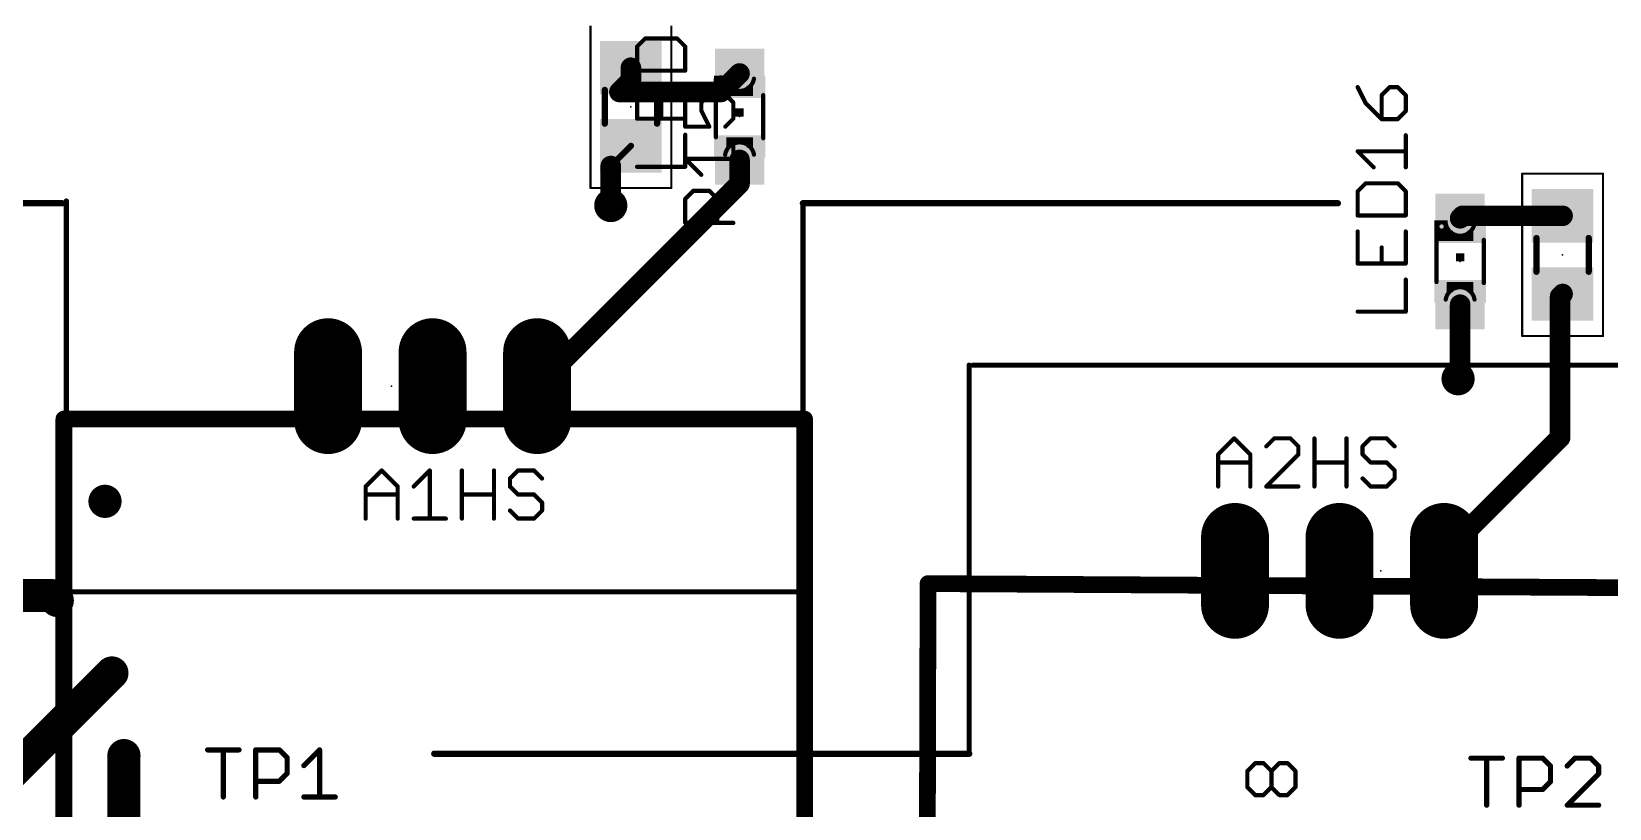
# Model space of a CAD drawing. Extents: x -18 to 155, y -13 to 99.
# Drawn here: x 94.22 to 132.56, y 49.54 to 68.42 of the extents above; entities that cross this region are included whole.
import ezdxf

# ---------------------------------------------------------------- set-up
doc = ezdxf.new("R2010")
doc.units = 0
for name, color, linetype in [('1', 22, 'CONTINUOUS'), ('17', 82, 'CONTINUOUS'), ('18', 82, 'CONTINUOUS'), ('21', 253, 'CONTINUOUS'), ('23', 7, 'CONTINUOUS'), ('25', 253, 'CONTINUOUS'), ('39', 22, 'CONTINUOUS'), ('51', 253, 'CONTINUOUS')]:
    doc.layers.add(name, color=color, linetype=linetype)

# ---------------------------------------------------------------- blocks, each defined once
blk = doc.blocks.new('LONGP100')
at = {"const_width": 1}
blk.add_lwpolyline([(-0.5, 0), (0.5, 0)], dxfattribs=at)
at = {"const_width": 0.5}
for points in [[(-0.5, 0.25, 1), (-0.5, -0.25)], [(0.5, -0.25, 1), (0.5, 0.25)]]:
    blk.add_lwpolyline(points, format="xyb", dxfattribs=at)
blk = doc.blocks.new('RECT')
blk.add_solid([(-0.5, -0.5), (0.5, -0.5), (-0.5, 0.5), (0.5, 0.5)])
blk = doc.blocks.new('ROUNDV')
at = {"const_width": 0.5}
blk.add_lwpolyline([(0, -0.25, 1), (0, 0.25, 1), (0, -0.25)], format="xyb", dxfattribs=at)

msp = doc.modelspace()

# ---------------------------------------------------------------- linework, layer by layer
at = {"layer": '1'}
for points, const_width in [([(108.78, 67.23), (108.78, 67.54)], 0.5), ([(111.42, 67.4), (110.97, 66.95)], 0.5), ([(108.5, 66.95), (108.78, 67.23)], 0.5), ([(110.97, 66.95), (108.5, 66.95)], 0.5), ([(108.78, 65.64), (108.29, 65.15)], 0.1524), ([(108.29, 65.15), (108.29, 64.19)], 0.5), ([(111.42, 64.72), (111.42, 65.3)], 0.5), ([(106.5, 59.8), (111.42, 64.72)], 0.5), ([(128.93, 63.88), (128.99, 63.94)], 0.5), ([(128.99, 63.94), (131.42, 63.94)], 0.5), ([(131.42, 62.04), (131.36, 61.98)], 0.5), ([(131.36, 61.98), (131.36, 58.55)], 0.5), ([(128.93, 60.03), (128.93, 61.78)], 0.5), ([(128.88, 59.98), (128.93, 60.03)], 0.5), ([(113, 59), (95, 59)], 0.4064), ([(95, 59), (95, 17.6)], 0.4064), ([(113, 17.6), (113, 59)], 0.4064), ([(131.36, 58.55), (128.54, 55.73)], 0.5), ([(128.54, 55.73), (128.54, 55.31)], 0.5), ([(92.76, 54.71), (94.72, 54.71)], 0.8), ([(94.72, 54.71), (94.84, 54.59)], 0.8), ([(115.9, 17.7), (116, 55)], 0.4064), ([(116, 55), (133.1, 54.9)], 0.4064), ([(93.71, 50.37), (96.168, 52.828)], 0.8), ([(96.46, 50.82), (96.46, 47.38)], 0.8)]:
    msp.add_lwpolyline(points, dxfattribs=dict(at, const_width=const_width))
for points, const_width in [([(108.905, 67.54, 1), (108.655, 67.54)], 0.25), ([(111.5084, 67.3116, 1), (111.3316, 67.4884)], 0.25), ([(108.5, 67.075, 1), (108.5, 66.825)], 0.25), ([(108.4116, 67.0384, 1), (108.5884, 66.8616)], 0.25), ([(108.655, 67.23, 1), (108.905, 67.23)], 0.25), ([(108.8684, 67.1416, 1), (108.6916, 67.3184)], 0.25), ([(110.8816, 67.0384, 1), (111.0584, 66.8616)], 0.25), ([(110.97, 66.825, 1), (110.97, 67.075)], 0.25), ([(108.8069, 65.6131, 1), (108.7531, 65.6669)], 0.0762), ([(108.415, 65.15, 1), (108.165, 65.15)], 0.25), ([(108.2631, 65.1769, 1), (108.3169, 65.1231)], 0.0762), ([(111.545, 65.3, 1), (111.295, 65.3)], 0.25), ([(111.295, 64.72, 1), (111.545, 64.72)], 0.25), ([(111.5084, 64.6316, 1), (111.3316, 64.8084)], 0.25), ([(108.165, 64.19, 1), (108.415, 64.19)], 0.25), ([(128.8416, 63.9684, 1), (129.0184, 63.7916)], 0.25), ([(128.99, 64.065, 1), (128.99, 63.815)], 0.25), ([(129.0784, 63.8516, 1), (128.9016, 64.0284)], 0.25), ([(131.42, 63.815, 1), (131.42, 64.065)], 0.25), ([(131.485, 61.98, 1), (131.235, 61.98)], 0.25), ([(131.2716, 62.0684, 1), (131.4484, 61.8916)], 0.25), ([(131.5084, 61.9516, 1), (131.3316, 62.1284)], 0.25), ([(129.055, 61.78, 1), (128.805, 61.78)], 0.25), ([(129.0184, 59.9416, 1), (128.8416, 60.1184)], 0.25), ([(106.4116, 59.8884, 1), (106.5884, 59.7116)], 0.25), ([(128.7916, 60.0684, 1), (128.9684, 59.8916)], 0.25), ([(128.805, 60.03, 1), (129.055, 60.03)], 0.25), ([(95, 59.1016, 1), (95, 58.8984)], 0.2032), ([(95.1016, 59, 1), (94.8984, 59)], 0.2032), ([(113.1016, 59, 1), (112.8984, 59)], 0.2032), ([(113, 58.8984, 1), (113, 59.1016)], 0.2032), ([(131.235, 58.55, 1), (131.485, 58.55)], 0.25), ([(131.4484, 58.4616, 1), (131.2716, 58.6384)], 0.25), ([(128.665, 55.73, 1), (128.415, 55.73)], 0.25), ([(128.4516, 55.8184, 1), (128.6284, 55.6416)], 0.25), ([(128.415, 55.31, 1), (128.665, 55.31)], 0.25), ([(94.8614, 54.8514, 1), (94.5786, 54.5686)], 0.4), ([(94.6986, 54.4486, 1), (94.9814, 54.7314)], 0.4), ([(94.72, 54.51, 1), (94.72, 54.91)], 0.4), ([(116.1016, 54.9997, 1), (115.8984, 55.0003)], 0.2032), ([(116.0006, 55.1016, 1), (115.9994, 54.8984)], 0.2032), ([(96.3095, 52.6866, 1), (96.0266, 52.9695)], 0.4), ([(96.66, 50.82, 1), (96.26, 50.82)], 0.4)]:
    msp.add_lwpolyline(points, format="xyb", dxfattribs=dict(at, const_width=const_width))
at = {"layer": '21'}
for points, const_width in [([(94.959, 64.245), (81.959, 64.245)], 0.1524), ([(95.06, 54.8), (95.06, 64.3)], 0.127), ([(125.959, 64.245), (112.959, 64.245)], 0.1524), ([(112.96, 54.8), (112.96, 64.198)], 0.127), ([(117, 60.31), (117, 50.912)], 0.127), ([(117.1, 60.31), (134.9, 60.31)], 0.127), ([(112.86, 54.8), (95.06, 54.8)], 0.127), ([(104.001, 50.865), (117.001, 50.865)], 0.1524)]:
    msp.add_lwpolyline(points, dxfattribs=dict(at, const_width=const_width))
for points, const_width in [([(94.959, 64.2069, 1), (94.959, 64.2831)], 0.0762), ([(95.0918, 64.3, 1), (95.0282, 64.3)], 0.0635), ([(112.959, 64.2831, 1), (112.959, 64.2069)], 0.0762), ([(112.9918, 64.198, 1), (112.9283, 64.198)], 0.0635), ([(125.959, 64.2069, 1), (125.959, 64.2831)], 0.0762), ([(117.0318, 60.31, 1), (116.9682, 60.31)], 0.0635), ([(117.1, 60.3418, 1), (117.1, 60.2782)], 0.0635), ([(95.0282, 54.8, 1), (95.0918, 54.8)], 0.0635), ([(95.06, 54.8318, 1), (95.06, 54.7683)], 0.0635), ([(112.86, 54.7683, 1), (112.86, 54.8318)], 0.0635), ([(112.9283, 54.8, 1), (112.9918, 54.8)], 0.0635), ([(104.001, 50.9031, 1), (104.001, 50.8269)], 0.0762), ([(116.9682, 50.912, 1), (117.0318, 50.912)], 0.0635), ([(117.001, 50.8269, 1), (117.001, 50.9031)], 0.0762)]:
    msp.add_lwpolyline(points, format="xyb", dxfattribs=dict(at, const_width=const_width))
at = {"layer": '23'}
for p in [(108.78, 66.59), (111.42, 66.35), (131.42, 62.99), (128.93, 62.83), (102.96, 59.8), (127, 55.31)]:
    msp.add_point(p, dxfattribs=at)
at = {"layer": '25'}
for points, const_width in [([(109.1247, 68.2492), (108.9298, 68.0543)], 0.1016), ([(109.9043, 68.2492), (109.1247, 68.2492)], 0.1016), ([(110.0992, 68.0543), (109.9043, 68.2492)], 0.1016), ([(108.9298, 68.0543), (108.9298, 67.4696)], 0.1016), ([(110.0992, 67.4696), (110.0992, 68.0543)], 0.1016), ([(108.9298, 67.4696), (110.0992, 67.4696)], 0.1016), ([(108.9298, 67.0798), (108.9298, 66.3002)], 0.1016), ([(110.0992, 66.3002), (110.0992, 67.0798)], 0.1016), ([(126.4398, 67.068), (126.6347, 66.6782)], 0.1016), ([(127.2194, 67.068), (127.0245, 66.8731)], 0.1016), ([(127.4143, 67.068), (127.2194, 67.068)], 0.1016), ([(127.6092, 66.8731), (127.4143, 67.068)], 0.1016), ([(109.5145, 66.3002), (109.5145, 66.69)], 0.1016), ([(110.0998, 66.886), (110.0998, 66.1064)], 0.1016), ([(110.4896, 66.6911), (110.6845, 66.886)], 0.1016), ([(110.4896, 66.4962), (110.4896, 66.6911)], 0.1016), ([(110.6845, 66.886), (111.0743, 66.886)], 0.1016), ([(111.0743, 66.886), (111.2692, 66.6911)], 0.1016), ([(111.2692, 66.6911), (111.2692, 66.3013)], 0.1016), ([(126.6347, 66.6782), (127.0245, 66.2884)], 0.1016), ([(127.0245, 66.8731), (127.0245, 66.2884)], 0.1016), ([(127.6092, 66.4833), (127.6092, 66.8731)], 0.1016), ([(108.9298, 66.3002), (110.0992, 66.3002)], 0.1016), ([(110.6845, 66.1064), (110.4896, 66.4962)], 0.1016), ([(111.2692, 66.3013), (111.0743, 66.1064)], 0.1016), ([(127.0245, 66.2884), (127.4143, 66.2884)], 0.1016), ([(127.4143, 66.2884), (127.6092, 66.4833)], 0.1016), ([(110.0992, 65.1308), (110.0992, 65.9104)], 0.1016), ([(110.0998, 66.1064), (110.6845, 66.1064)], 0.1016), ([(111.2692, 64.937), (111.2692, 65.7166)], 0.1016), ([(127.6092, 65.119), (127.6092, 65.8986)], 0.1016), ([(110.4896, 64.937), (110.0998, 65.3268)], 0.1016), ([(110.0998, 65.3268), (111.2692, 65.3268)], 0.1016), ([(126.8296, 65.119), (126.4398, 65.5088)], 0.1016), ([(126.4398, 65.5088), (127.6092, 65.5088)], 0.1016), ([(108.9298, 65.1308), (110.0992, 65.1308)], 0.1016), ([(110.0998, 64.3523), (110.2947, 64.5472)], 0.1016), ([(110.2947, 64.5472), (110.6845, 64.5472)], 0.1016), ([(110.6845, 64.5472), (110.8794, 64.3523)], 0.1016), ([(110.8794, 64.1574), (111.2692, 64.5472)], 0.1016), ([(126.6347, 64.7292), (126.4398, 64.5343)], 0.1016), ([(126.4398, 64.5343), (126.4398, 63.9496)], 0.1016), ([(127.4143, 64.7292), (126.6347, 64.7292)], 0.1016), ([(127.6092, 64.5343), (127.4143, 64.7292)], 0.1016), ([(127.6092, 63.9496), (127.6092, 64.5343)], 0.1016), ([(110.0998, 63.7676), (110.0998, 64.3523)], 0.1016), ([(110.8794, 64.3523), (110.8794, 63.7676)], 0.1016), ([(111.2692, 63.7676), (110.0998, 63.7676)], 0.1016), ([(126.4398, 63.9496), (127.6092, 63.9496)], 0.1016), ([(126.4398, 63.5598), (126.4398, 62.7802)], 0.1016), ([(127.6092, 62.7802), (127.6092, 63.5598)], 0.1016), ([(127.0245, 62.7802), (127.0245, 63.17)], 0.1016), ([(126.4398, 62.7802), (127.6092, 62.7802)], 0.1016), ([(127.6092, 61.6108), (127.6092, 62.3904)], 0.1016), ([(126.4398, 61.6108), (127.6092, 61.6108)], 0.1016), ([(123.0508, 58.1404), (123.4406, 58.5302)], 0.1016), ([(123.4406, 58.5302), (123.8304, 58.1404)], 0.1016), ([(124.4151, 58.5302), (124.2202, 58.3353)], 0.1016), ([(124.8049, 58.5302), (124.4151, 58.5302)], 0.1016), ([(124.9998, 58.3353), (124.8049, 58.5302)], 0.1016), ([(124.9998, 58.1404), (124.9998, 58.3353)], 0.1016), ([(125.3896, 57.3608), (125.3896, 58.5302)], 0.1016), ([(126.1692, 58.5302), (126.1692, 57.3608)], 0.1016), ([(126.7539, 58.5302), (126.559, 58.3353)], 0.1016), ([(126.559, 58.3353), (126.559, 58.1404)], 0.1016), ([(127.1437, 58.5302), (126.7539, 58.5302)], 0.1016), ([(127.3386, 58.3353), (127.1437, 58.5302)], 0.1016), ([(123.0508, 57.3608), (123.0508, 58.1404)], 0.1016), ([(123.0508, 57.9455), (123.8304, 57.9455)], 0.1016), ([(123.8304, 58.1404), (123.8304, 57.3608)], 0.1016), ([(124.2202, 57.3608), (124.9998, 58.1404)], 0.1016), ([(125.3896, 57.9455), (126.1692, 57.9455)], 0.1016), ([(126.559, 58.1404), (126.7539, 57.9455)], 0.1016), ([(126.7539, 57.9455), (127.1437, 57.9455)], 0.1016), ([(127.1437, 57.9455), (127.3386, 57.7506)], 0.1016), ([(102.3332, 57.3604), (102.723, 57.7502)], 0.1016), ([(102.723, 57.7502), (103.1128, 57.3604)], 0.1016), ([(103.5026, 57.3604), (103.8924, 57.7502)], 0.1016), ([(103.8924, 57.7502), (103.8924, 56.5808)], 0.1016), ([(104.672, 56.5808), (104.672, 57.7502)], 0.1016), ([(105.4516, 57.7502), (105.4516, 56.5808)], 0.1016), ([(106.0363, 57.7502), (105.8414, 57.5553)], 0.1016), ([(105.8414, 57.5553), (105.8414, 57.3604)], 0.1016), ([(106.4261, 57.7502), (106.0363, 57.7502)], 0.1016), ([(106.621, 57.5553), (106.4261, 57.7502)], 0.1016), ([(126.7539, 57.3608), (126.559, 57.5557)], 0.1016), ([(127.3386, 57.5557), (127.1437, 57.3608)], 0.1016), ([(127.3386, 57.7506), (127.3386, 57.5557)], 0.1016), ([(102.3332, 56.5808), (102.3332, 57.3604)], 0.1016), ([(102.3332, 57.1655), (103.1128, 57.1655)], 0.1016), ([(103.1128, 57.3604), (103.1128, 56.5808)], 0.1016), ([(104.672, 57.1655), (105.4516, 57.1655)], 0.1016), ([(105.8414, 57.3604), (106.0363, 57.1655)], 0.1016), ([(106.0363, 57.1655), (106.4261, 57.1655)], 0.1016), ([(106.4261, 57.1655), (106.621, 56.9706)], 0.1016), ([(124.9998, 57.3608), (124.2202, 57.3608)], 0.1016), ([(127.1437, 57.3608), (126.7539, 57.3608)], 0.1016), ([(106.0363, 56.5808), (105.8414, 56.7757)], 0.1016), ([(106.621, 56.7757), (106.4261, 56.5808)], 0.1016), ([(106.621, 56.9706), (106.621, 56.7757)], 0.1016), ([(103.5026, 56.5808), (104.2822, 56.5808)], 0.1016), ([(106.4261, 56.5808), (106.0363, 56.5808)], 0.1016), ([(98.4935, 50.9585), (99.2562, 50.9585)], 0.127), ([(98.8748, 49.8145), (98.8748, 50.9585)], 0.127), ([(99.6629, 49.8145), (99.6629, 50.9585)], 0.127), ([(99.6629, 50.9585), (100.2349, 50.9585)], 0.127), ([(100.2349, 50.9585), (100.4255, 50.7678)], 0.127), ([(100.8323, 50.5772), (101.2136, 50.9585)], 0.127), ([(101.2136, 50.9585), (101.2136, 49.8145)], 0.127), ([(100.4255, 50.7678), (100.4255, 50.3865)], 0.127), ([(123.7598, 50.4431), (123.9547, 50.638)], 0.1016), ([(123.9547, 50.638), (124.1496, 50.638)], 0.1016), ([(124.1496, 50.638), (124.3445, 50.4431)], 0.1016), ([(124.3445, 50.4431), (124.5394, 50.638)], 0.1016), ([(124.5394, 50.638), (124.7343, 50.638)], 0.1016), ([(124.7343, 50.638), (124.9292, 50.4431)], 0.1016), ([(129.1935, 50.7585), (129.9562, 50.7585)], 0.127), ([(129.5748, 49.6145), (129.5748, 50.7585)], 0.127), ([(130.3629, 49.6145), (130.3629, 50.7585)], 0.127), ([(130.3629, 50.7585), (130.9349, 50.7585)], 0.127), ([(130.9349, 50.7585), (131.1255, 50.5678)], 0.127), ([(131.1255, 50.5678), (131.1255, 50.1865)], 0.127), ([(131.723, 50.7585), (131.5323, 50.5678)], 0.127), ([(132.1043, 50.7585), (131.723, 50.7585)], 0.127), ([(132.2949, 50.5678), (132.1043, 50.7585)], 0.127), ([(132.2949, 50.3772), (132.2949, 50.5678)], 0.127), ([(100.2349, 50.1958), (99.6629, 50.1958)], 0.127), ([(100.4255, 50.3865), (100.2349, 50.1958)], 0.127), ([(123.7598, 50.0533), (123.7598, 50.4431)], 0.1016), ([(124.3445, 50.0533), (124.3445, 50.4431)], 0.1016), ([(124.9292, 50.4431), (124.9292, 50.0533)], 0.1016), ([(131.1255, 50.1865), (130.9349, 49.9958)], 0.127), ([(131.5323, 49.6145), (132.2949, 50.3772)], 0.127), ([(100.8323, 49.8145), (101.5949, 49.8145)], 0.127), ([(123.9547, 49.8584), (123.7598, 50.0533)], 0.1016), ([(124.1496, 49.8584), (123.9547, 49.8584)], 0.1016), ([(124.3445, 50.0533), (124.1496, 49.8584)], 0.1016), ([(124.5394, 49.8584), (124.3445, 50.0533)], 0.1016), ([(124.7343, 49.8584), (124.5394, 49.8584)], 0.1016), ([(124.9292, 50.0533), (124.7343, 49.8584)], 0.1016), ([(130.9349, 49.9958), (130.3629, 49.9958)], 0.127), ([(132.2949, 49.6145), (131.5323, 49.6145)], 0.127)]:
    msp.add_lwpolyline(points, dxfattribs=dict(at, const_width=const_width))
for points, const_width in [([(109.1247, 68.2746, 1), (109.1247, 68.2238)], 0.0508), ([(109.1427, 68.2312, 1), (109.1067, 68.2672)], 0.0508), ([(109.9223, 68.2672, 1), (109.8863, 68.2312)], 0.0508), ([(109.9043, 68.2238, 1), (109.9043, 68.2746)], 0.0508), ([(108.9118, 68.0723, 1), (108.9478, 68.0363)], 0.0508), ([(108.9552, 68.0543, 1), (108.9044, 68.0543)], 0.0508), ([(110.1246, 68.0543, 1), (110.0738, 68.0543)], 0.0508), ([(110.0812, 68.0363, 1), (110.1172, 68.0723)], 0.0508), ([(108.9298, 67.495, 1), (108.9298, 67.4442)], 0.0508), ([(108.9044, 67.4696, 1), (108.9552, 67.4696)], 0.0508), ([(110.0738, 67.4696, 1), (110.1246, 67.4696)], 0.0508), ([(110.0992, 67.4442, 1), (110.0992, 67.495)], 0.0508), ([(108.9552, 67.0798, 1), (108.9044, 67.0798)], 0.0508), ([(110.1246, 67.0798, 1), (110.0738, 67.0798)], 0.0508), ([(126.4625, 67.0793, 1), (126.4171, 67.0566)], 0.0508), ([(127.2194, 67.0934, 1), (127.2194, 67.0426)], 0.0508), ([(127.2374, 67.05, 1), (127.2014, 67.0859)], 0.0508), ([(127.4323, 67.0859, 1), (127.3963, 67.05)], 0.0508), ([(127.4143, 67.0426, 1), (127.4143, 67.0934)], 0.0508), ([(109.5399, 66.69, 1), (109.4891, 66.69)], 0.0508), ([(110.1252, 66.886, 1), (110.0744, 66.886)], 0.0508), ([(110.4716, 66.7091, 1), (110.5076, 66.6731)], 0.0508), ([(110.515, 66.6911, 1), (110.4642, 66.6911)], 0.0508), ([(110.6845, 66.9114, 1), (110.6845, 66.8606)], 0.0508), ([(110.7025, 66.868, 1), (110.6665, 66.904)], 0.0508), ([(111.0923, 66.904, 1), (111.0563, 66.868)], 0.0508), ([(111.0743, 66.8606, 1), (111.0743, 66.9114)], 0.0508), ([(111.2946, 66.6911, 1), (111.2438, 66.6911)], 0.0508), ([(111.2512, 66.6731, 1), (111.2872, 66.7091)], 0.0508), ([(126.6527, 66.6961, 1), (126.6167, 66.6602)], 0.0508), ([(127.0499, 66.8731, 1), (126.9991, 66.8731)], 0.0508), ([(127.0065, 66.891, 1), (127.0425, 66.8551)], 0.0508), ([(127.6346, 66.8731, 1), (127.5838, 66.8731)], 0.0508), ([(127.5912, 66.8551, 1), (127.6272, 66.891)], 0.0508), ([(108.9298, 66.3256, 1), (108.9298, 66.2748)], 0.0508), ([(110.0992, 66.2748, 1), (110.0992, 66.3256)], 0.0508), ([(110.5123, 66.5076, 1), (110.4669, 66.4848)], 0.0508), ([(110.4642, 66.4962, 1), (110.515, 66.4962)], 0.0508), ([(111.2872, 66.2833, 1), (111.2512, 66.3193)], 0.0508), ([(126.612, 66.6668, 1), (126.6574, 66.6895)], 0.0508), ([(127.0245, 66.3138, 1), (127.0245, 66.263)], 0.0508), ([(127.4143, 66.263, 1), (127.4143, 66.3138)], 0.0508), ([(127.5838, 66.4833, 1), (127.6346, 66.4833)], 0.0508), ([(127.6272, 66.4653, 1), (127.5912, 66.5012)], 0.0508), ([(108.9044, 66.3002, 1), (108.9552, 66.3002)], 0.0508), ([(109.4891, 66.3002, 1), (109.5399, 66.3002)], 0.0508), ([(110.0738, 66.3002, 1), (110.1246, 66.3002)], 0.0508), ([(110.1246, 65.9104, 1), (110.0738, 65.9104)], 0.0508), ([(110.0998, 66.1318, 1), (110.0998, 66.081)], 0.0508), ([(110.0744, 66.1064, 1), (110.1252, 66.1064)], 0.0508), ([(110.6618, 66.095, 1), (110.7072, 66.1178)], 0.0508), ([(110.6845, 66.081, 1), (110.6845, 66.1318)], 0.0508), ([(111.0563, 66.1244, 1), (111.0923, 66.0884)], 0.0508), ([(111.2438, 66.3013, 1), (111.2946, 66.3013)], 0.0508), ([(126.9991, 66.2884, 1), (127.0499, 66.2884)], 0.0508), ([(127.0065, 66.2704, 1), (127.0425, 66.3063)], 0.0508), ([(127.3963, 66.3063, 1), (127.4323, 66.2704)], 0.0508), ([(111.2946, 65.7166, 1), (111.2438, 65.7166)], 0.0508), ([(127.6346, 65.8986, 1), (127.5838, 65.8986)], 0.0508), ([(110.1178, 65.3448, 1), (110.0818, 65.3088)], 0.0508), ([(110.0998, 65.3522, 1), (110.0998, 65.3014)], 0.0508), ([(111.2692, 65.3014, 1), (111.2692, 65.3522)], 0.0508), ([(126.4578, 65.5267, 1), (126.4218, 65.4908)], 0.0508), ([(126.4398, 65.5342, 1), (126.4398, 65.4834)], 0.0508), ([(127.6092, 65.4834, 1), (127.6092, 65.5342)], 0.0508), ([(108.9298, 65.1562, 1), (108.9298, 65.1054)], 0.0508), ([(110.0738, 65.1308, 1), (110.1246, 65.1308)], 0.0508), ([(110.0992, 65.1054, 1), (110.0992, 65.1562)], 0.0508), ([(110.4716, 64.919, 1), (110.5076, 64.955)], 0.0508), ([(111.2438, 64.937, 1), (111.2946, 64.937)], 0.0508), ([(126.8116, 65.101, 1), (126.8476, 65.137)], 0.0508), ([(127.5838, 65.119, 1), (127.6346, 65.119)], 0.0508), ([(110.2947, 64.5726, 1), (110.2947, 64.5218)], 0.0508), ([(110.3127, 64.5292, 1), (110.2767, 64.5652)], 0.0508), ([(110.7025, 64.5652, 1), (110.6665, 64.5292)], 0.0508), ([(110.6845, 64.5218, 1), (110.6845, 64.5726)], 0.0508), ([(111.2872, 64.5292, 1), (111.2512, 64.5652)], 0.0508), ([(126.4218, 64.5523, 1), (126.4578, 64.5163)], 0.0508), ([(126.4652, 64.5343, 1), (126.4144, 64.5343)], 0.0508), ([(126.6347, 64.7546, 1), (126.6347, 64.7038)], 0.0508), ([(126.6527, 64.7112, 1), (126.6167, 64.7472)], 0.0508), ([(127.4323, 64.7472, 1), (127.3963, 64.7112)], 0.0508), ([(127.4143, 64.7038, 1), (127.4143, 64.7546)], 0.0508), ([(127.6346, 64.5343, 1), (127.5838, 64.5343)], 0.0508), ([(127.5912, 64.5163, 1), (127.6272, 64.5523)], 0.0508), ([(110.0818, 64.3703, 1), (110.1178, 64.3343)], 0.0508), ([(110.1252, 64.3523, 1), (110.0744, 64.3523)], 0.0508), ([(110.8614, 64.1754, 1), (110.8974, 64.1394)], 0.0508), ([(110.9048, 64.3523, 1), (110.854, 64.3523)], 0.0508), ([(110.8614, 64.3343, 1), (110.8974, 64.3703)], 0.0508), ([(110.0998, 63.793, 1), (110.0998, 63.7422)], 0.0508), ([(110.0744, 63.7676, 1), (110.1252, 63.7676)], 0.0508), ([(110.854, 63.7676, 1), (110.9048, 63.7676)], 0.0508), ([(111.2692, 63.7422, 1), (111.2692, 63.793)], 0.0508), ([(126.4398, 63.975, 1), (126.4398, 63.9242)], 0.0508), ([(126.4144, 63.9496, 1), (126.4652, 63.9496)], 0.0508), ([(127.5838, 63.9496, 1), (127.6346, 63.9496)], 0.0508), ([(127.6092, 63.9242, 1), (127.6092, 63.975)], 0.0508), ([(126.4652, 63.5598, 1), (126.4144, 63.5598)], 0.0508), ([(127.6346, 63.5598, 1), (127.5838, 63.5598)], 0.0508), ([(127.0499, 63.17, 1), (126.9991, 63.17)], 0.0508), ([(126.4398, 62.8056, 1), (126.4398, 62.7548)], 0.0508), ([(126.4144, 62.7802, 1), (126.4652, 62.7802)], 0.0508), ([(126.9991, 62.7802, 1), (127.0499, 62.7802)], 0.0508), ([(127.5838, 62.7802, 1), (127.6346, 62.7802)], 0.0508), ([(127.6092, 62.7548, 1), (127.6092, 62.8056)], 0.0508), ([(127.6346, 62.3904, 1), (127.5838, 62.3904)], 0.0508), ([(126.4398, 61.6362, 1), (126.4398, 61.5854)], 0.0508), ([(127.5838, 61.6108, 1), (127.6346, 61.6108)], 0.0508), ([(127.6092, 61.5854, 1), (127.6092, 61.6362)], 0.0508), ([(123.4586, 58.5482, 1), (123.4226, 58.5122)], 0.0508), ([(123.4586, 58.5122, 1), (123.4226, 58.5482)], 0.0508), ([(124.2022, 58.3533, 1), (124.2382, 58.3173)], 0.0508), ([(124.4151, 58.5556, 1), (124.4151, 58.5048)], 0.0508), ([(124.4331, 58.5122, 1), (124.3971, 58.5482)], 0.0508), ([(124.8229, 58.5482, 1), (124.7869, 58.5122)], 0.0508), ([(124.8049, 58.5048, 1), (124.8049, 58.5556)], 0.0508), ([(125.0252, 58.3353, 1), (124.9744, 58.3353)], 0.0508), ([(124.9818, 58.3173, 1), (125.0178, 58.3533)], 0.0508), ([(125.415, 58.5302, 1), (125.3642, 58.5302)], 0.0508), ([(126.1946, 58.5302, 1), (126.1438, 58.5302)], 0.0508), ([(126.541, 58.3533, 1), (126.577, 58.3173)], 0.0508), ([(126.5844, 58.3353, 1), (126.5336, 58.3353)], 0.0508), ([(126.7539, 58.5556, 1), (126.7539, 58.5048)], 0.0508), ([(126.7718, 58.5122, 1), (126.7359, 58.5482)], 0.0508), ([(127.1616, 58.5482, 1), (127.1257, 58.5122)], 0.0508), ([(127.1437, 58.5048, 1), (127.1437, 58.5556)], 0.0508), ([(127.3206, 58.3173, 1), (127.3565, 58.3533)], 0.0508), ([(123.0328, 58.1584, 1), (123.0688, 58.1224)], 0.0508), ([(123.0762, 58.1404, 1), (123.0254, 58.1404)], 0.0508), ([(123.0508, 57.9709, 1), (123.0508, 57.9201)], 0.0508), ([(123.8558, 58.1404, 1), (123.805, 58.1404)], 0.0508), ([(123.8124, 58.1224, 1), (123.8484, 58.1584)], 0.0508), ([(123.8304, 57.9201, 1), (123.8304, 57.9709)], 0.0508), ([(124.9744, 58.1404, 1), (125.0252, 58.1404)], 0.0508), ([(125.0178, 58.1224, 1), (124.9818, 58.1584)], 0.0508), ([(125.3896, 57.9709, 1), (125.3896, 57.9201)], 0.0508), ([(126.1692, 57.9201, 1), (126.1692, 57.9709)], 0.0508), ([(126.577, 58.1584, 1), (126.541, 58.1224)], 0.0508), ([(126.5336, 58.1404, 1), (126.5844, 58.1404)], 0.0508), ([(126.7539, 57.9709, 1), (126.7539, 57.9201)], 0.0508), ([(126.7359, 57.9275, 1), (126.7718, 57.9635)], 0.0508), ([(127.1616, 57.9635, 1), (127.1257, 57.9275)], 0.0508), ([(127.1437, 57.9201, 1), (127.1437, 57.9709)], 0.0508), ([(102.741, 57.7682, 1), (102.705, 57.7322)], 0.0508), ([(102.741, 57.7322, 1), (102.705, 57.7682)], 0.0508), ([(103.9178, 57.7502, 1), (103.867, 57.7502)], 0.0508), ([(103.9104, 57.7322, 1), (103.8744, 57.7682)], 0.0508), ([(104.6974, 57.7502, 1), (104.6466, 57.7502)], 0.0508), ([(105.477, 57.7502, 1), (105.4262, 57.7502)], 0.0508), ([(105.8234, 57.5733, 1), (105.8594, 57.5373)], 0.0508), ([(105.8668, 57.5553, 1), (105.816, 57.5553)], 0.0508), ([(106.0363, 57.7756, 1), (106.0363, 57.7248)], 0.0508), ([(106.0543, 57.7322, 1), (106.0183, 57.7682)], 0.0508), ([(106.4441, 57.7682, 1), (106.4081, 57.7322)], 0.0508), ([(106.4261, 57.7248, 1), (106.4261, 57.7756)], 0.0508), ([(106.603, 57.5373, 1), (106.639, 57.5733)], 0.0508), ([(126.577, 57.5737, 1), (126.541, 57.5377)], 0.0508), ([(127.364, 57.7506, 1), (127.3132, 57.7506)], 0.0508), ([(127.3132, 57.5557, 1), (127.364, 57.5557)], 0.0508), ([(127.3206, 57.7326, 1), (127.3565, 57.7686)], 0.0508), ([(127.3565, 57.5377, 1), (127.3206, 57.5737)], 0.0508), ([(102.3152, 57.3784, 1), (102.3512, 57.3424)], 0.0508), ([(102.3586, 57.3604, 1), (102.3078, 57.3604)], 0.0508), ([(102.3332, 57.1909, 1), (102.3332, 57.1401)], 0.0508), ([(103.1382, 57.3604, 1), (103.0874, 57.3604)], 0.0508), ([(103.0948, 57.3424, 1), (103.1308, 57.3784)], 0.0508), ([(103.1128, 57.1401, 1), (103.1128, 57.1909)], 0.0508), ([(103.4846, 57.3784, 1), (103.5206, 57.3424)], 0.0508), ([(104.672, 57.1909, 1), (104.672, 57.1401)], 0.0508), ([(105.4516, 57.1401, 1), (105.4516, 57.1909)], 0.0508), ([(105.8594, 57.3784, 1), (105.8234, 57.3424)], 0.0508), ([(105.816, 57.3604, 1), (105.8668, 57.3604)], 0.0508), ([(106.0363, 57.1909, 1), (106.0363, 57.1401)], 0.0508), ([(106.0183, 57.1475, 1), (106.0543, 57.1835)], 0.0508), ([(106.4441, 57.1835, 1), (106.4081, 57.1475)], 0.0508), ([(106.4261, 57.1401, 1), (106.4261, 57.1909)], 0.0508), ([(123.0254, 57.3608, 1), (123.0762, 57.3608)], 0.0508), ([(123.805, 57.3608, 1), (123.8558, 57.3608)], 0.0508), ([(124.2022, 57.3788, 1), (124.2382, 57.3428)], 0.0508), ([(124.2202, 57.3862, 1), (124.2202, 57.3354)], 0.0508), ([(124.9998, 57.3354, 1), (124.9998, 57.3862)], 0.0508), ([(125.3642, 57.3608, 1), (125.415, 57.3608)], 0.0508), ([(126.1438, 57.3608, 1), (126.1946, 57.3608)], 0.0508), ([(126.7539, 57.3862, 1), (126.7539, 57.3354)], 0.0508), ([(126.7359, 57.3428, 1), (126.7718, 57.3788)], 0.0508), ([(127.1257, 57.3788, 1), (127.1616, 57.3428)], 0.0508), ([(127.1437, 57.3354, 1), (127.1437, 57.3862)], 0.0508), ([(105.8594, 56.7937, 1), (105.8234, 56.7577)], 0.0508), ([(106.6464, 56.9706, 1), (106.5956, 56.9706)], 0.0508), ([(106.5956, 56.7757, 1), (106.6464, 56.7757)], 0.0508), ([(106.603, 56.9526, 1), (106.639, 56.9886)], 0.0508), ([(106.639, 56.7577, 1), (106.603, 56.7937)], 0.0508), ([(102.3078, 56.5808, 1), (102.3586, 56.5808)], 0.0508), ([(103.0874, 56.5808, 1), (103.1382, 56.5808)], 0.0508), ([(103.5026, 56.6062, 1), (103.5026, 56.5554)], 0.0508), ([(103.867, 56.5808, 1), (103.9178, 56.5808)], 0.0508), ([(104.2822, 56.5554, 1), (104.2822, 56.6062)], 0.0508), ([(104.6466, 56.5808, 1), (104.6974, 56.5808)], 0.0508), ([(105.4262, 56.5808, 1), (105.477, 56.5808)], 0.0508), ([(106.0363, 56.6062, 1), (106.0363, 56.5554)], 0.0508), ([(106.0183, 56.5628, 1), (106.0543, 56.5988)], 0.0508), ([(106.4081, 56.5988, 1), (106.4441, 56.5628)], 0.0508), ([(106.4261, 56.5554, 1), (106.4261, 56.6062)], 0.0508), ([(98.4935, 50.9902, 1), (98.4935, 50.9267)], 0.0635), ([(98.9066, 50.9585, 1), (98.8431, 50.9585)], 0.0635), ([(99.2562, 50.9267, 1), (99.2562, 50.9902)], 0.0635), ([(99.6946, 50.9585, 1), (99.6311, 50.9585)], 0.0635), ([(99.6629, 50.9902, 1), (99.6629, 50.9267)], 0.0635), ([(100.2573, 50.9809, 1), (100.2124, 50.936)], 0.0635), ([(100.2349, 50.9267, 1), (100.2349, 50.9902)], 0.0635), ([(101.2454, 50.9585, 1), (101.1819, 50.9585)], 0.0635), ([(101.2361, 50.936, 1), (101.1912, 50.9809)], 0.0635), ([(100.4573, 50.7678, 1), (100.3938, 50.7678)], 0.0635), ([(100.4031, 50.7454, 1), (100.448, 50.7903)], 0.0635), ([(100.8098, 50.5996, 1), (100.8547, 50.5547)], 0.0635), ([(123.9547, 50.6634, 1), (123.9547, 50.6126)], 0.0508), ([(123.9727, 50.62, 1), (123.9367, 50.6559)], 0.0508), ([(124.1676, 50.6559, 1), (124.1316, 50.62)], 0.0508), ([(124.1496, 50.6126, 1), (124.1496, 50.6634)], 0.0508), ([(124.5394, 50.6634, 1), (124.5394, 50.6126)], 0.0508), ([(124.5574, 50.62, 1), (124.5214, 50.6559)], 0.0508), ([(124.7523, 50.6559, 1), (124.7163, 50.62)], 0.0508), ([(124.7343, 50.6126, 1), (124.7343, 50.6634)], 0.0508), ([(129.1935, 50.7902, 1), (129.1935, 50.7267)], 0.0635), ([(129.6066, 50.7585, 1), (129.5431, 50.7585)], 0.0635), ([(129.9562, 50.7267, 1), (129.9562, 50.7902)], 0.0635), ([(130.3946, 50.7585, 1), (130.3311, 50.7585)], 0.0635), ([(130.3629, 50.7902, 1), (130.3629, 50.7267)], 0.0635), ([(130.9573, 50.7809, 1), (130.9124, 50.736)], 0.0635), ([(130.9349, 50.7267, 1), (130.9349, 50.7902)], 0.0635), ([(131.1573, 50.5678, 1), (131.0938, 50.5678)], 0.0635), ([(131.1031, 50.5454, 1), (131.148, 50.5903)], 0.0635), ([(131.5098, 50.5903, 1), (131.5547, 50.5454)], 0.0635), ([(131.723, 50.7902, 1), (131.723, 50.7267)], 0.0635), ([(131.7454, 50.736, 1), (131.7005, 50.7809)], 0.0635), ([(132.1267, 50.7809, 1), (132.0818, 50.736)], 0.0635), ([(132.1043, 50.7267, 1), (132.1043, 50.7902)], 0.0635), ([(132.3267, 50.5678, 1), (132.2632, 50.5678)], 0.0635), ([(132.2725, 50.5454, 1), (132.3174, 50.5903)], 0.0635), ([(99.6629, 50.2276, 1), (99.6629, 50.1641)], 0.0635), ([(100.2124, 50.2183, 1), (100.2573, 50.1734)], 0.0635), ([(100.2349, 50.1641, 1), (100.2349, 50.2276)], 0.0635), ([(100.3938, 50.3865, 1), (100.4573, 50.3865)], 0.0635), ([(100.448, 50.364, 1), (100.4031, 50.4089)], 0.0635), ([(123.7852, 50.4431, 1), (123.7344, 50.4431)], 0.0508), ([(123.7418, 50.461, 1), (123.7778, 50.4251)], 0.0508), ([(124.3699, 50.4431, 1), (124.3191, 50.4431)], 0.0508), ([(124.3265, 50.461, 1), (124.3625, 50.4251)], 0.0508), ([(124.3265, 50.4251, 1), (124.3625, 50.461)], 0.0508), ([(124.9546, 50.4431, 1), (124.9038, 50.4431)], 0.0508), ([(124.9112, 50.4251, 1), (124.9472, 50.461)], 0.0508), ([(131.148, 50.164, 1), (131.1031, 50.2089)], 0.0635), ([(132.2632, 50.3772, 1), (132.3267, 50.3772)], 0.0635), ([(132.3174, 50.3547, 1), (132.2725, 50.3996)], 0.0635), ([(100.8323, 49.8463, 1), (100.8323, 49.7828)], 0.0635), ([(101.5949, 49.7828, 1), (101.5949, 49.8463)], 0.0635), ([(123.7778, 50.0712, 1), (123.7418, 50.0353)], 0.0508), ([(123.7344, 50.0533, 1), (123.7852, 50.0533)], 0.0508), ([(123.9547, 49.8838, 1), (123.9547, 49.833)], 0.0508), ([(123.9367, 49.8404, 1), (123.9727, 49.8763)], 0.0508), ([(124.1316, 49.8763, 1), (124.1676, 49.8404)], 0.0508), ([(124.1496, 49.833, 1), (124.1496, 49.8838)], 0.0508), ([(124.3625, 50.0712, 1), (124.3265, 50.0353)], 0.0508), ([(124.3191, 50.0533, 1), (124.3699, 50.0533)], 0.0508), ([(124.3625, 50.0353, 1), (124.3265, 50.0712)], 0.0508), ([(124.5394, 49.8838, 1), (124.5394, 49.833)], 0.0508), ([(124.5214, 49.8404, 1), (124.5574, 49.8763)], 0.0508), ([(124.7163, 49.8763, 1), (124.7523, 49.8404)], 0.0508), ([(124.7343, 49.833, 1), (124.7343, 49.8838)], 0.0508), ([(124.9038, 50.0533, 1), (124.9546, 50.0533)], 0.0508), ([(124.9472, 50.0353, 1), (124.9112, 50.0712)], 0.0508), ([(130.3629, 50.0276, 1), (130.3629, 49.9641)], 0.0635), ([(130.9124, 50.0183, 1), (130.9573, 49.9734)], 0.0635), ([(130.9349, 49.9641, 1), (130.9349, 50.0276)], 0.0635), ([(131.0938, 50.1865, 1), (131.1573, 50.1865)], 0.0635), ([(98.8431, 49.8145, 1), (98.9066, 49.8145)], 0.0635), ([(99.6311, 49.8145, 1), (99.6946, 49.8145)], 0.0635), ([(101.1819, 49.8145, 1), (101.2454, 49.8145)], 0.0635), ([(129.5431, 49.6145, 1), (129.6066, 49.6145)], 0.0635), ([(130.3311, 49.6145, 1), (130.3946, 49.6145)], 0.0635), ([(131.5098, 49.637, 1), (131.5547, 49.592)], 0.0635), ([(131.5323, 49.6463, 1), (131.5323, 49.5827)], 0.0635), ([(132.2949, 49.5827, 1), (132.2949, 49.6463)], 0.0635)]:
    msp.add_lwpolyline(points, format="xyb", dxfattribs=dict(at, const_width=const_width))
at = {"layer": '39', "const_width": 0.0508}
for points in [[(107.797, 64.617), (107.797, 68.563)], [(109.763, 68.563), (109.763, 64.617)], [(130.437, 61.017), (130.437, 64.963)], [(130.437, 64.963), (132.403, 64.963)], [(132.403, 64.963), (132.403, 61.017)], [(109.763, 64.617), (107.797, 64.617)], [(132.403, 61.017), (130.437, 61.017)]]:
    msp.add_lwpolyline(points, dxfattribs=at)
at = {"layer": '39', "const_width": 0.0254}
for points in [[(130.4497, 64.963, 1), (130.4243, 64.963)], [(130.437, 64.9757, 1), (130.437, 64.9503)], [(132.4157, 64.963, 1), (132.3903, 64.963)], [(132.403, 64.9503, 1), (132.403, 64.9757)], [(107.797, 64.6297, 1), (107.797, 64.6043)], [(107.7843, 64.617, 1), (107.8097, 64.617)], [(109.7503, 64.617, 1), (109.7757, 64.617)], [(109.763, 64.6043, 1), (109.763, 64.6297)], [(130.437, 61.0297, 1), (130.437, 61.0043)], [(130.4243, 61.017, 1), (130.4497, 61.017)], [(132.3903, 61.017, 1), (132.4157, 61.017)], [(132.403, 61.0043, 1), (132.403, 61.0297)]]:
    msp.add_lwpolyline(points, format="xyb", dxfattribs=at)
at = {"layer": '51'}
for points, const_width in [([(110.845, 65.85), (110.845, 67.275)], 0.1016), ([(108.145, 67), (108.145, 66.18)], 0.1524), ([(109.415, 67), (109.415, 66.18)], 0.1524), ([(111.995, 66.875), (111.995, 65.825)], 0.1016), ([(128.355, 62.33), (128.355, 63.755)], 0.1016), ([(129.505, 63.355), (129.505, 62.305)], 0.1016), ([(130.785, 63.4), (130.785, 62.58)], 0.1524), ([(132.055, 63.4), (132.055, 62.58)], 0.1524)]:
    msp.add_lwpolyline(points, dxfattribs=dict(at, const_width=const_width))
for points, const_width in [([(110.8704, 67.275, 1), (110.8196, 67.275)], 0.0508), ([(110.97, 67.097, 1), (110.97, 67.303, 1), (110.97, 67.097)], 0.1016), ([(111.07, 67.275, 0.8571), (111.77, 67.275)], 0.1016), ([(111.0951, 67.2789, 1), (111.0449, 67.2711)], 0.0508), ([(111.7951, 67.2711, 1), (111.7449, 67.2789)], 0.0508), ([(108.1831, 67, 1), (108.1069, 67)], 0.0762), ([(109.4531, 67, 1), (109.3769, 67)], 0.0762), ([(112.0204, 66.875, 1), (111.9696, 66.875)], 0.0508), ([(108.1069, 66.18, 1), (108.1831, 66.18)], 0.0762), ([(109.3769, 66.18, 1), (109.4531, 66.18)], 0.0762), ([(110.8196, 65.85, 1), (110.8704, 65.85)], 0.0508), ([(111.77, 65.425, 0.8571), (111.07, 65.425)], 0.1016), ([(111.9696, 65.825, 1), (112.0204, 65.825)], 0.0508), ([(111.0449, 65.4289, 1), (111.0951, 65.4211)], 0.0508), ([(111.7449, 65.4211, 1), (111.7951, 65.4289)], 0.0508), ([(128.3804, 63.755, 1), (128.3296, 63.755)], 0.0508), ([(128.48, 63.577, 1), (128.48, 63.783, 1), (128.48, 63.577)], 0.1016), ([(128.58, 63.755, 0.8571), (129.28, 63.755)], 0.1016), ([(128.6051, 63.7589, 1), (128.5549, 63.7511)], 0.0508), ([(129.3051, 63.7511, 1), (129.2549, 63.7589)], 0.0508), ([(129.5304, 63.355, 1), (129.4796, 63.355)], 0.0508), ([(130.8231, 63.4, 1), (130.7469, 63.4)], 0.0762), ([(132.0931, 63.4, 1), (132.0169, 63.4)], 0.0762), ([(130.7469, 62.58, 1), (130.8231, 62.58)], 0.0762), ([(132.0169, 62.58, 1), (132.0931, 62.58)], 0.0762), ([(128.3296, 62.33, 1), (128.3804, 62.33)], 0.0508), ([(129.28, 61.905, 0.8571), (128.58, 61.905)], 0.1016), ([(129.4796, 62.305, 1), (129.5304, 62.305)], 0.0508), ([(128.5549, 61.9089, 1), (128.6051, 61.9011)], 0.0508), ([(129.2549, 61.9011, 1), (129.3051, 61.9089)], 0.0508)]:
    msp.add_lwpolyline(points, format="xyb", dxfattribs=dict(at, const_width=const_width))

# ---------------------------------------------------------------- block references
at = {"layer": '1', "xscale": 1.3, "yscale": 1.5, "rotation": 270}
for p in [(108.78, 67.54), (108.78, 65.64), (131.42, 63.94), (131.42, 62.04)]:
    msp.add_blockref('RECT', p, dxfattribs=at)
at = {"layer": '1', "xscale": 1.2, "yscale": 1.2}
for p in [(111.42, 67.4), (111.42, 65.3), (128.93, 63.88), (128.93, 61.78)]:
    msp.add_blockref('RECT', p, dxfattribs=at)
at = {"layer": '17', "xscale": 1.65, "yscale": 1.65}
for p, rotation in [((101.42, 59.8), 270), ((103.96, 59.8), 270), ((106.5, 59.8), 270), ((123.46, 55.31), 90), ((126, 55.31), 90), ((128.54, 55.31), 90)]:
    msp.add_blockref('LONGP100', p, dxfattribs=dict(at, rotation=rotation))
at = {"layer": '18', "xscale": 0.8064, "yscale": 0.8064}
for p in [(108.29, 64.19), (128.88, 59.98), (96, 57), (94.84, 54.59), (96.168, 52.828), (96.46, 50.82)]:
    msp.add_blockref('ROUNDV', p, dxfattribs=at)
at = {"layer": '21', "xscale": 0.2, "yscale": 0.2}
for p in [(111.42, 66.45), (128.93, 62.93)]:
    msp.add_blockref('RECT', p, dxfattribs=at)
at = {"layer": '51', "xscale": 0.65, "yscale": 1.4, "rotation": 270}
for p in [(108.7815, 67.3318), (108.7815, 65.8586), (131.4215, 63.7318), (131.4215, 62.2586)]:
    msp.add_blockref('RECT', p, dxfattribs=at)
at = {"layer": '51'}
for p, xscale, yscale in [((110.9575, 67.3125), 0.325, 0.075), ((110.97, 67), 0.3, 0.3), ((111.8825, 67.1), 0.325, 0.5), ((111.17, 66.975), 0.15, 0.25), ((111.42, 66.9375), 0.4, 0.175), ((111.67, 66.975), 0.15, 0.25), ((110.9575, 65.6), 0.325, 0.5), ((111.17, 65.725), 0.15, 0.25), ((111.42, 65.7625), 0.4, 0.175), ((111.67, 65.725), 0.15, 0.25), ((111.8825, 65.6), 0.325, 0.5), ((128.4675, 63.7925), 0.325, 0.075), ((129.3925, 63.58), 0.325, 0.5), ((128.48, 63.48), 0.3, 0.3), ((128.68, 63.455), 0.15, 0.25), ((128.93, 63.4175), 0.4, 0.175), ((129.18, 63.455), 0.15, 0.25), ((128.4675, 62.08), 0.325, 0.5), ((128.68, 62.205), 0.15, 0.25), ((128.93, 62.2425), 0.4, 0.175), ((129.18, 62.205), 0.15, 0.25), ((129.3925, 62.08), 0.325, 0.5)]:
    msp.add_blockref('RECT', p, dxfattribs=dict(at, xscale=xscale, yscale=yscale))

doc.saveas('drawing.dxf')
